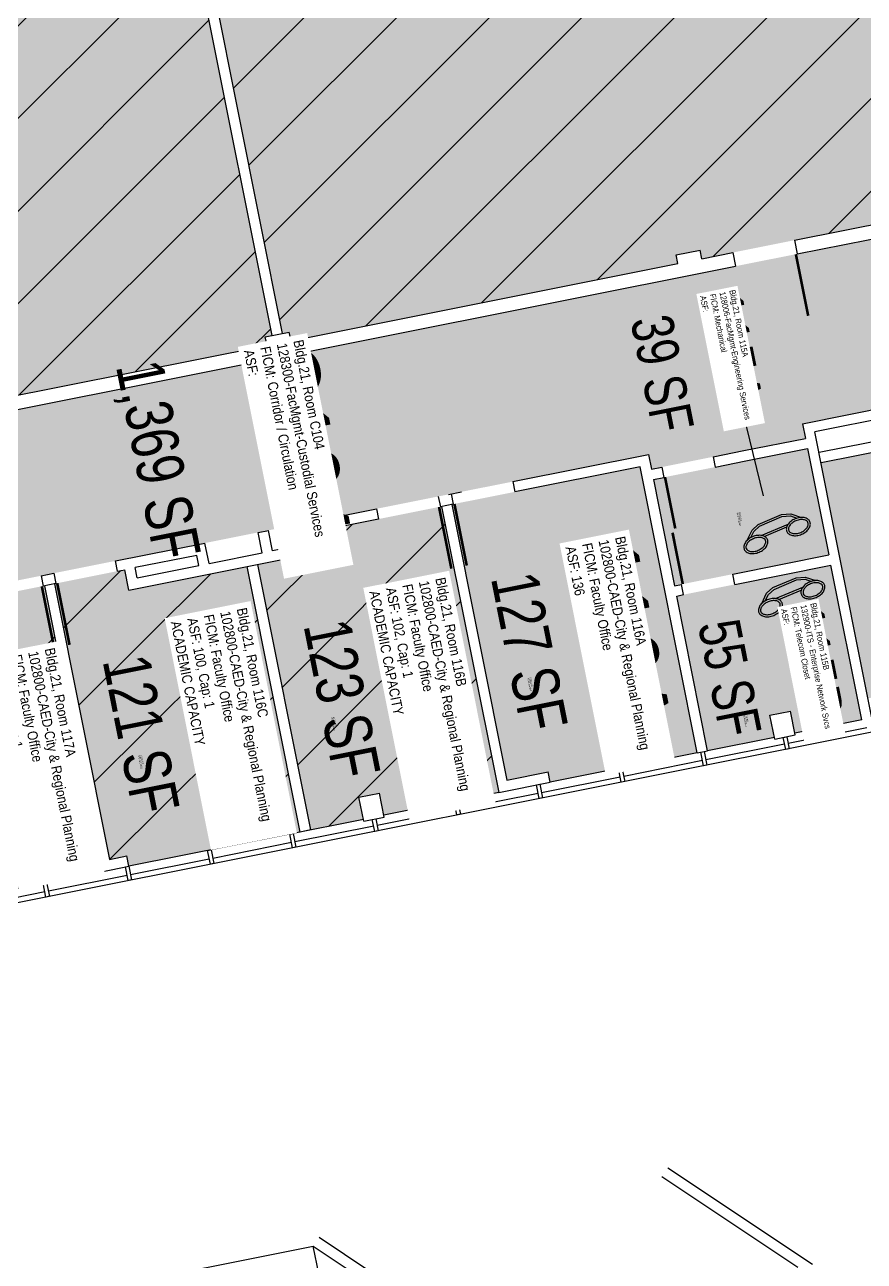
# Model space of a CAD drawing. Header units: inches. Extents: x 69202442 to 69207493, y 27670084 to 27674212.
# Drawn here: x 69203518 to 69203999, y 27672446 to 27673154 of the extents above; entities that cross this region are included whole.
import ezdxf
from ezdxf.enums import TextEntityAlignment as Align

# ---------------------------------------------------------------- set-up
doc = ezdxf.new("R2010")
doc.units = ezdxf.units.IN
doc.header["$LTSCALE"] = 10
doc.header["$MEASUREMENT"] = 0
doc.layers.get('0').update_dxf_attribs({"linetype": 'CONTINUOUS'})
for name, color, linetype in [('A-DOOR', 2, 'CONTINUOUS'), ('A-GLAZ', 1, 'CONTINUOUS'), ('A-IDEN-ICON', 4, 'CONTINUOUS'), ('A-IDEN-RNUM', 7, 'CONTINUOUS'), ('A-IDEN-SNUM', 4, 'CONTINUOUS'), ('A-IDEN-VNUM', 4, 'CONTINUOUS'), ('A-SITE', 3, 'CONTINUOUS'), ('A-WALL', 5, 'CONTINUOUS'), ('AREA-TEXT', 3, 'CONTINUOUS'), ('Rooms-Capacity', 4, 'CONTINUOUS'), ('Rooms-Category-Color', 7, 'CONTINUOUS'), ('Rooms-College-Color', 7, 'CONTINUOUS'), ('Rooms-Department-Color', 7, 'CONTINUOUS'), ('Rooms-Division-Color', 7, 'CONTINUOUS'), ('Rooms-Information', 7, 'CONTINUOUS')]:
    doc.layers.add(name, color=color, linetype=linetype)
doc.styles.add('CP_AREA', font='arial.ttf', dxfattribs={"height": 15})
doc.styles.add('CP_ROOMSNUMBER', font='arial.ttf', dxfattribs={"height": 1})
doc.styles.add('CP_ROOMVNUMBER', font='arial.ttf', dxfattribs={"width": 0.85, "height": 0.075})
pattern_1 = [(45, (0, 0), (-26.516504294, 26.516504294), [])]

# ---------------------------------------------------------------- blocks, each defined once
blk = doc.blocks.new('CPPHONE')
for p, q in [((0.0096, 0.0252), (-0.0196, -0.0252)), ((0.0169, 0.0279), (-0.0182, -0.0329))]:
    blk.add_line(p, q)
for points in [[(0.0288, 0.0786, 0.139889), (0.0216, 0.0804, 0.107118), (0.0122, 0.0781, 0.079812), (0.0039, 0.0722, 0.067459), (-0.0035, 0.0626, 0.067459), (-0.008, 0.0515, 0.079812), (-0.009, 0.0413, 0.107118), (-0.0064, 0.032, 0.139889), (-0.0012, 0.0267, 0.139889), (0.0061, 0.0248, 0.107118), (0.0155, 0.0272, 0.079812), (0.0238, 0.0331, 0.067459), (0.0312, 0.0426, 0.067459), (0.0357, 0.0538, 0.079812), (0.0367, 0.0639, 0.107118), (0.034, 0.0732, 0.139889)], [(0.0263, 0.0743, 0.139889), (0.0218, 0.0754, 0.107118), (0.0144, 0.0736, 0.079812), (0.0074, 0.0686, 0.067459), (0.0008, 0.0601, 0.067459), (-0.0032, 0.0502, 0.079812), (-0.004, 0.0417, 0.107118), (-0.0019, 0.0344, 0.139889), (0.0013, 0.031, 0.139889), (0.0059, 0.0298, 0.107118), (0.0133, 0.0317, 0.079812), (0.0203, 0.0367, 0.067459), (0.0268, 0.0451, 0.067459), (0.0309, 0.055, 0.079812), (0.0317, 0.0636, 0.107118), (0.0296, 0.0709, 0.139889)], [(-0.0262, -0.0167, 0.139889), (-0.0334, -0.0148, 0.107118), (-0.0428, -0.0172, 0.079812), (-0.0511, -0.0231, 0.067459), (-0.0585, -0.0326, 0.067459), (-0.063, -0.0438, 0.079812), (-0.064, -0.0539, 0.107118), (-0.0614, -0.0632, 0.139889), (-0.0562, -0.0686, 0.139889), (-0.0489, -0.0704, 0.107118), (-0.0395, -0.0681, 0.079812), (-0.0312, -0.0622, 0.067459), (-0.0238, -0.0526, 0.067459), (-0.0193, -0.0415, 0.079812), (-0.0183, -0.0313, 0.107118), (-0.021, -0.022, 0.139889)], [(-0.0287, -0.021, 0.139889), (-0.0332, -0.0198, 0.107118), (-0.0406, -0.0217, 0.079812), (-0.0476, -0.0267, 0.067459), (-0.0542, -0.0351, 0.067459), (-0.0582, -0.045, 0.079812), (-0.059, -0.0536, 0.107118), (-0.0569, -0.0609, 0.139889), (-0.0537, -0.0643, 0.139889), (-0.0491, -0.0654, 0.107118), (-0.0417, -0.0636, 0.079812), (-0.0347, -0.0586, 0.067459), (-0.0282, -0.0501, 0.067459), (-0.0241, -0.0402, 0.079812), (-0.0233, -0.0317, 0.107118), (-0.0254, -0.0244, 0.139889)]]:
    blk.add_lwpolyline(points, format="xyb", close=True)
for points in [[(0.0364, 0.0572), (0.0417, 0.0308), (0.0382, 0.0108), (0.0082, -0.0411), (-0.0083, -0.0558), (-0.0338, -0.0645)], [(0.0334, 0.047), (0.0366, 0.0307), (0.0334, 0.0126), (0.0043, -0.0379), (-0.0109, -0.0514), (-0.0265, -0.0567)]]:
    blk.add_lwpolyline(points)

msp = doc.modelspace()

# ---------------------------------------------------------------- hatches: boundary and pattern name
at = {"layer": 'Rooms-Capacity'}
h = msp.add_hatch(dxfattribs=at)
h.set_pattern_fill('ANSI31', color=256, scale=300, style=0)
h.set_pattern_definition(pattern_1)
h.paths.add_polyline_path([(69204127.73, 27673064.41), (69204038.67, 27673510.61), (69204001.41, 27673503.17), (69203995.52, 27673502), (69203817.04, 27673466.37), (69203819.59, 27673453.62), (69203805.86, 27673450.88), (69203803.31, 27673463.63), (69203581.68, 27673419.39), (69203584.23, 27673406.64), (69203580.31, 27673405.86), (69203665.85, 27672977.32), (69203669.77, 27672978.1), (69203670.75, 27672973.2), (69203892.38, 27673017.43), (69203891.4, 27673022.34), (69203905.13, 27673025.08), (69203906.11, 27673020.17), (69203923.76, 27673023.7), (69203959.06, 27673030.74), (69203973.77, 27673033.68), (69204013, 27673041.51), (69204084.59, 27673055.8), (69204090.47, 27673056.97)])
h = msp.add_hatch(dxfattribs=at)
h.set_pattern_fill('ANSI31', color=256, scale=300, style=0)
h.set_pattern_definition(pattern_1)
h.paths.add_polyline_path([(69203200.04, 27672879.24), (69203237.3, 27672886.67), (69203243.18, 27672887.85), (69203341.25, 27672907.42), (69203369.69, 27672913.1), (69203404.99, 27672920.15), (69203415.78, 27672922.3), (69203421.66, 27672923.48), (69203420.69, 27672928.38), (69203434.41, 27672931.12), (69203435.39, 27672926.22), (69203566.8, 27672952.45), (69203572.68, 27672953.62), (69203585.43, 27672956.17), (69203624.66, 27672963.99), (69203657.02, 27672970.45), (69203656.04, 27672975.36), (69203659.96, 27672976.14), (69203574.42, 27673404.69), (69203570.5, 27673403.9), (69203567.96, 27673416.65), (69203483.62, 27673399.82), (69203477.74, 27673398.64), (69203346.33, 27673372.41), (69203348.87, 27673359.66), (69203335.14, 27673356.92), (69203332.6, 27673369.67), (69203154.12, 27673334.05), (69203148.24, 27673332.87), (69203110.97, 27673325.43)])
h = msp.add_hatch(dxfattribs=at)
h.set_pattern_fill('ANSI31', color=256, scale=300, style=0)
h.set_pattern_definition(pattern_1)
h.paths.add_polyline_path([(69203651.48, 27672844.94), (69203684.82, 27672851.6), (69203686, 27672845.71), (69203691.88, 27672846.89), (69203688.36, 27672864.54), (69203757.01, 27672878.24), (69203789.7, 27672714.47), (69203723.99, 27672701.36), (69203721.45, 27672714.11), (69203709.68, 27672711.76), (69203712.22, 27672699.01), (69203681.82, 27672692.94)])
h = msp.add_hatch(dxfattribs=at)
h.set_pattern_fill('ANSI31', color=256, scale=300, style=0)
h.set_pattern_definition(pattern_1)
h.paths.add_polyline_path([(69203535.38, 27672834), (69203575.58, 27672842.03), (69203577.93, 27672830.26), (69203645.6, 27672843.77), (69203675.94, 27672691.77), (69203577.87, 27672672.19), (69203576.7, 27672678.08), (69203566.89, 27672676.12)])
h = msp.add_hatch(dxfattribs=at)
h.set_pattern_fill('ANSI31', color=256, scale=300, style=0)
h.set_pattern_definition(pattern_1)
h.paths.add_polyline_path([(69203421.62, 27672811.3), (69203529.49, 27672832.83), (69203562.18, 27672669.06), (69203488.63, 27672654.38), (69203486.09, 27672667.13), (69203474.32, 27672664.78), (69203476.87, 27672652.03), (69203454.31, 27672647.53)])
at = {"layer": 'Rooms-Category-Color', "true_color": 0xe3f498}
for points in [[(69204127.73, 27673064.41), (69204038.67, 27673510.61), (69204001.41, 27673503.17), (69203995.52, 27673502), (69203817.04, 27673466.37), (69203819.59, 27673453.62), (69203805.86, 27673450.88), (69203803.31, 27673463.63), (69203581.68, 27673419.39), (69203584.23, 27673406.64), (69203580.31, 27673405.86), (69203665.85, 27672977.32), (69203669.77, 27672978.1), (69203670.75, 27672973.2), (69203892.38, 27673017.43), (69203891.4, 27673022.34), (69203905.13, 27673025.08), (69203906.11, 27673020.17), (69203923.76, 27673023.7), (69203959.06, 27673030.74), (69203973.77, 27673033.68), (69204013, 27673041.51), (69204084.59, 27673055.8), (69204090.47, 27673056.97)], [(69203200.04, 27672879.24), (69203237.3, 27672886.67), (69203243.18, 27672887.85), (69203341.25, 27672907.42), (69203369.69, 27672913.1), (69203404.99, 27672920.15), (69203415.78, 27672922.3), (69203421.66, 27672923.48), (69203420.69, 27672928.38), (69203434.41, 27672931.12), (69203435.39, 27672926.22), (69203566.8, 27672952.45), (69203572.68, 27672953.62), (69203585.43, 27672956.17), (69203624.66, 27672963.99), (69203657.02, 27672970.45), (69203656.04, 27672975.36), (69203659.96, 27672976.14), (69203574.42, 27673404.69), (69203570.5, 27673403.9), (69203567.96, 27673416.65), (69203483.62, 27673399.82), (69203477.74, 27673398.64), (69203346.33, 27673372.41), (69203348.87, 27673359.66), (69203335.14, 27673356.92), (69203332.6, 27673369.67), (69203154.12, 27673334.05), (69203148.24, 27673332.87), (69203110.97, 27673325.43)]]:
    msp.add_hatch(color=61, dxfattribs=at).paths.add_polyline_path(points)
at = {"layer": 'Rooms-Category-Color', "true_color": 0xadadad}
for points in [[(69202708.14, 27672773.91), (69202708.33, 27672772.93), (69202745.6, 27672780.37), (69202784.82, 27672788.2), (69202982.92, 27672827.74), (69203018.22, 27672834.79), (69203128.05, 27672856.71), (69203167.28, 27672864.54), (69203342.82, 27672899.58), (69203371.26, 27672905.26), (69203406.56, 27672912.3), (69203417.35, 27672914.46), (69203430.09, 27672917), (69203587, 27672948.32), (69203626.23, 27672956.15), (69203925.32, 27673015.85), (69203960.63, 27673022.9), (69203975.34, 27673025.84), (69204014.56, 27673033.67), (69204163.62, 27673063.42), (69204202.85, 27673071.25), (69204312.68, 27673093.17), (69204347.99, 27673100.22), (69204475.47, 27673125.67), (69204514.7, 27673133.5), (69204571.58, 27673144.85), (69204590.37, 27673050.71), (69204543.3, 27673041.31), (69204528.59, 27673038.38), (69204507.99, 27673034.26), (69204493.28, 27673031.33), (69204475.63, 27673027.8), (69204449.15, 27673022.52), (69204440.33, 27673020.76), (69204419.73, 27673016.65), (69204305, 27672993.74), (69204275.58, 27672987.87), (69204183.4, 27672969.47), (69204148.09, 27672962.43), (69203963.73, 27672925.62), (69203965.4, 27672917.25), (69203959.52, 27672916.08), (69203952.65, 27672914.71), (69203930.1, 27672910.21), (69203923.23, 27672908.84), (69203919.31, 27672908.05), (69203912.45, 27672906.68), (69203883.03, 27672900.81), (69203877.14, 27672899.64), (69203875.47, 27672908.01), (69203819.57, 27672896.85), (69203784.27, 27672889.8), (69203775.44, 27672888.04), (69203740.14, 27672880.99), (69203681.3, 27672869.25), (69203657.77, 27672864.55), (69203651.88, 27672863.38), (69203621.48, 27672857.31), (69203595.98, 27672852.22), (69203560.68, 27672845.17), (69203404.76, 27672814.05), (69203369.45, 27672807), (69203360.63, 27672805.24), (69203325.32, 27672798.19), (69203295.9, 27672792.32), (69203260.6, 27672785.27), (69203113.5, 27672755.91), (69203078.2, 27672748.86), (69202939.93, 27672721.26), (69202904.62, 27672714.22), (69202897.76, 27672712.85), (69202862.45, 27672705.8), (69202841.86, 27672701.69), (69202806.56, 27672694.64), (69202803.62, 27672694.06), (69202732.03, 27672679.77), (69202701.63, 27672673.7), (69202627.1, 27672658.82), (69202591.79, 27672651.77), (69202585.91, 27672650.6), (69202567.12, 27672744.74), (69202566.92, 27672745.72), (69202591.44, 27672750.62)], [(69204080.22, 27672924.4), (69203974.31, 27672903.26), (69204001.24, 27672768.35), (69204180.7, 27672804.17), (69204180.39, 27672805.72), (69204186.28, 27672806.89), (69204169.05, 27672893.19), (69204154.34, 27672890.25), (69204151.99, 27672902.02), (69204140.22, 27672899.67), (69204139.05, 27672905.56), (69204150.82, 27672907.9), (69204141.42, 27672954.98), (69204082.58, 27672943.23), (69204091.98, 27672896.16), (69204110.37, 27672899.83), (69204111.54, 27672893.95), (69204087.27, 27672889.1)], [(69203878.32, 27672893.75), (69203890.47, 27672832.85), (69203978.73, 27672850.47), (69203966.58, 27672911.37), (69203960.69, 27672910.19), (69203953.83, 27672908.82), (69203931.27, 27672904.32), (69203924.41, 27672902.95), (69203920.48, 27672902.17), (69203913.62, 27672900.8), (69203884.2, 27672894.93)], [(69203945.04, 27672758.74), (69203947.58, 27672745.99), (69203909.34, 27672738.35), (69203891.65, 27672826.96), (69203979.91, 27672844.58), (69203997.59, 27672755.97), (69203959.35, 27672748.34), (69203956.8, 27672761.09)]]:
    msp.add_hatch(color=253, dxfattribs=at).paths.add_polyline_path(points)
at = {"layer": 'Rooms-Category-Color', "true_color": 0xfa9ba3}
for points in [[(69203762.89, 27672879.42), (69203870.76, 27672900.95), (69203903.45, 27672737.18), (69203819.11, 27672720.35), (69203817.94, 27672726.23), (69203794.4, 27672721.53)], [(69203651.48, 27672844.94), (69203684.82, 27672851.6), (69203686, 27672845.71), (69203691.88, 27672846.89), (69203688.36, 27672864.54), (69203757.01, 27672878.24), (69203789.7, 27672714.47), (69203723.99, 27672701.36), (69203721.45, 27672714.11), (69203709.68, 27672711.76), (69203712.22, 27672699.01), (69203681.82, 27672692.94)], [(69203535.38, 27672834), (69203575.58, 27672842.03), (69203577.93, 27672830.26), (69203645.6, 27672843.77), (69203675.94, 27672691.77), (69203577.87, 27672672.19), (69203576.7, 27672678.08), (69203566.89, 27672676.12)], [(69203421.62, 27672811.3), (69203529.49, 27672832.83), (69203562.18, 27672669.06), (69203488.63, 27672654.38), (69203486.09, 27672667.13), (69203474.32, 27672664.78), (69203476.87, 27672652.03), (69203454.31, 27672647.53)]]:
    msp.add_hatch(color=241, dxfattribs=at).paths.add_polyline_path(points)
at = {"layer": 'Rooms-College-Color', "true_color": 0xe3f498}
for points in [[(69204127.73, 27673064.41), (69204038.67, 27673510.61), (69204001.41, 27673503.17), (69203995.52, 27673502), (69203817.04, 27673466.37), (69203819.59, 27673453.62), (69203805.86, 27673450.88), (69203803.31, 27673463.63), (69203581.68, 27673419.39), (69203584.23, 27673406.64), (69203580.31, 27673405.86), (69203665.85, 27672977.32), (69203669.77, 27672978.1), (69203670.75, 27672973.2), (69203892.38, 27673017.43), (69203891.4, 27673022.34), (69203905.13, 27673025.08), (69203906.11, 27673020.17), (69203923.76, 27673023.7), (69203959.06, 27673030.74), (69203973.77, 27673033.68), (69204013, 27673041.51), (69204084.59, 27673055.8), (69204090.47, 27673056.97)], [(69203200.04, 27672879.24), (69203237.3, 27672886.67), (69203243.18, 27672887.85), (69203341.25, 27672907.42), (69203369.69, 27672913.1), (69203404.99, 27672920.15), (69203415.78, 27672922.3), (69203421.66, 27672923.48), (69203420.69, 27672928.38), (69203434.41, 27672931.12), (69203435.39, 27672926.22), (69203566.8, 27672952.45), (69203572.68, 27672953.62), (69203585.43, 27672956.17), (69203624.66, 27672963.99), (69203657.02, 27672970.45), (69203656.04, 27672975.36), (69203659.96, 27672976.14), (69203574.42, 27673404.69), (69203570.5, 27673403.9), (69203567.96, 27673416.65), (69203483.62, 27673399.82), (69203477.74, 27673398.64), (69203346.33, 27673372.41), (69203348.87, 27673359.66), (69203335.14, 27673356.92), (69203332.6, 27673369.67), (69203154.12, 27673334.05), (69203148.24, 27673332.87), (69203110.97, 27673325.43)], [(69203762.89, 27672879.42), (69203870.76, 27672900.95), (69203903.45, 27672737.18), (69203819.11, 27672720.35), (69203817.94, 27672726.23), (69203794.4, 27672721.53)], [(69203651.48, 27672844.94), (69203684.82, 27672851.6), (69203686, 27672845.71), (69203691.88, 27672846.89), (69203688.36, 27672864.54), (69203757.01, 27672878.24), (69203789.7, 27672714.47), (69203723.99, 27672701.36), (69203721.45, 27672714.11), (69203709.68, 27672711.76), (69203712.22, 27672699.01), (69203681.82, 27672692.94)], [(69203535.38, 27672834), (69203575.58, 27672842.03), (69203577.93, 27672830.26), (69203645.6, 27672843.77), (69203675.94, 27672691.77), (69203577.87, 27672672.19), (69203576.7, 27672678.08), (69203566.89, 27672676.12)], [(69203421.62, 27672811.3), (69203529.49, 27672832.83), (69203562.18, 27672669.06), (69203488.63, 27672654.38), (69203486.09, 27672667.13), (69203474.32, 27672664.78), (69203476.87, 27672652.03), (69203454.31, 27672647.53)]]:
    msp.add_hatch(color=61, dxfattribs=at).paths.add_polyline_path(points)
at = {"layer": 'Rooms-College-Color', "true_color": 0xadadad}
for points in [[(69202708.14, 27672773.91), (69202708.33, 27672772.93), (69202745.6, 27672780.37), (69202784.82, 27672788.2), (69202982.92, 27672827.74), (69203018.22, 27672834.79), (69203128.05, 27672856.71), (69203167.28, 27672864.54), (69203342.82, 27672899.58), (69203371.26, 27672905.26), (69203406.56, 27672912.3), (69203417.35, 27672914.46), (69203430.09, 27672917), (69203587, 27672948.32), (69203626.23, 27672956.15), (69203925.32, 27673015.85), (69203960.63, 27673022.9), (69203975.34, 27673025.84), (69204014.56, 27673033.67), (69204163.62, 27673063.42), (69204202.85, 27673071.25), (69204312.68, 27673093.17), (69204347.99, 27673100.22), (69204475.47, 27673125.67), (69204514.7, 27673133.5), (69204571.58, 27673144.85), (69204590.37, 27673050.71), (69204543.3, 27673041.31), (69204528.59, 27673038.38), (69204507.99, 27673034.26), (69204493.28, 27673031.33), (69204475.63, 27673027.8), (69204449.15, 27673022.52), (69204440.33, 27673020.76), (69204419.73, 27673016.65), (69204305, 27672993.74), (69204275.58, 27672987.87), (69204183.4, 27672969.47), (69204148.09, 27672962.43), (69203963.73, 27672925.62), (69203965.4, 27672917.25), (69203959.52, 27672916.08), (69203952.65, 27672914.71), (69203930.1, 27672910.21), (69203923.23, 27672908.84), (69203919.31, 27672908.05), (69203912.45, 27672906.68), (69203883.03, 27672900.81), (69203877.14, 27672899.64), (69203875.47, 27672908.01), (69203819.57, 27672896.85), (69203784.27, 27672889.8), (69203775.44, 27672888.04), (69203740.14, 27672880.99), (69203681.3, 27672869.25), (69203657.77, 27672864.55), (69203651.88, 27672863.38), (69203621.48, 27672857.31), (69203595.98, 27672852.22), (69203560.68, 27672845.17), (69203404.76, 27672814.05), (69203369.45, 27672807), (69203360.63, 27672805.24), (69203325.32, 27672798.19), (69203295.9, 27672792.32), (69203260.6, 27672785.27), (69203113.5, 27672755.91), (69203078.2, 27672748.86), (69202939.93, 27672721.26), (69202904.62, 27672714.22), (69202897.76, 27672712.85), (69202862.45, 27672705.8), (69202841.86, 27672701.69), (69202806.56, 27672694.64), (69202803.62, 27672694.06), (69202732.03, 27672679.77), (69202701.63, 27672673.7), (69202627.1, 27672658.82), (69202591.79, 27672651.77), (69202585.91, 27672650.6), (69202567.12, 27672744.74), (69202566.92, 27672745.72), (69202591.44, 27672750.62)], [(69204080.22, 27672924.4), (69203974.31, 27672903.26), (69204001.24, 27672768.35), (69204180.7, 27672804.17), (69204180.39, 27672805.72), (69204186.28, 27672806.89), (69204169.05, 27672893.19), (69204154.34, 27672890.25), (69204151.99, 27672902.02), (69204140.22, 27672899.67), (69204139.05, 27672905.56), (69204150.82, 27672907.9), (69204141.42, 27672954.98), (69204082.58, 27672943.23), (69204091.98, 27672896.16), (69204110.37, 27672899.83), (69204111.54, 27672893.95), (69204087.27, 27672889.1)], [(69203878.32, 27672893.75), (69203890.47, 27672832.85), (69203978.73, 27672850.47), (69203966.58, 27672911.37), (69203960.69, 27672910.19), (69203953.83, 27672908.82), (69203931.27, 27672904.32), (69203924.41, 27672902.95), (69203920.48, 27672902.17), (69203913.62, 27672900.8), (69203884.2, 27672894.93)], [(69203945.04, 27672758.74), (69203947.58, 27672745.99), (69203909.34, 27672738.35), (69203891.65, 27672826.96), (69203979.91, 27672844.58), (69203997.59, 27672755.97), (69203959.35, 27672748.34), (69203956.8, 27672761.09)]]:
    msp.add_hatch(color=253, dxfattribs=at).paths.add_polyline_path(points)
at = {"layer": 'Rooms-Department-Color', "true_color": 0xe3f498}
for points in [[(69204127.73, 27673064.41), (69204038.67, 27673510.61), (69204001.41, 27673503.17), (69203995.52, 27673502), (69203817.04, 27673466.37), (69203819.59, 27673453.62), (69203805.86, 27673450.88), (69203803.31, 27673463.63), (69203581.68, 27673419.39), (69203584.23, 27673406.64), (69203580.31, 27673405.86), (69203665.85, 27672977.32), (69203669.77, 27672978.1), (69203670.75, 27672973.2), (69203892.38, 27673017.43), (69203891.4, 27673022.34), (69203905.13, 27673025.08), (69203906.11, 27673020.17), (69203923.76, 27673023.7), (69203959.06, 27673030.74), (69203973.77, 27673033.68), (69204013, 27673041.51), (69204084.59, 27673055.8), (69204090.47, 27673056.97)], [(69203200.04, 27672879.24), (69203237.3, 27672886.67), (69203243.18, 27672887.85), (69203341.25, 27672907.42), (69203369.69, 27672913.1), (69203404.99, 27672920.15), (69203415.78, 27672922.3), (69203421.66, 27672923.48), (69203420.69, 27672928.38), (69203434.41, 27672931.12), (69203435.39, 27672926.22), (69203566.8, 27672952.45), (69203572.68, 27672953.62), (69203585.43, 27672956.17), (69203624.66, 27672963.99), (69203657.02, 27672970.45), (69203656.04, 27672975.36), (69203659.96, 27672976.14), (69203574.42, 27673404.69), (69203570.5, 27673403.9), (69203567.96, 27673416.65), (69203483.62, 27673399.82), (69203477.74, 27673398.64), (69203346.33, 27673372.41), (69203348.87, 27673359.66), (69203335.14, 27673356.92), (69203332.6, 27673369.67), (69203154.12, 27673334.05), (69203148.24, 27673332.87), (69203110.97, 27673325.43)], [(69203762.89, 27672879.42), (69203870.76, 27672900.95), (69203903.45, 27672737.18), (69203819.11, 27672720.35), (69203817.94, 27672726.23), (69203794.4, 27672721.53)], [(69203651.48, 27672844.94), (69203684.82, 27672851.6), (69203686, 27672845.71), (69203691.88, 27672846.89), (69203688.36, 27672864.54), (69203757.01, 27672878.24), (69203789.7, 27672714.47), (69203723.99, 27672701.36), (69203721.45, 27672714.11), (69203709.68, 27672711.76), (69203712.22, 27672699.01), (69203681.82, 27672692.94)], [(69203535.38, 27672834), (69203575.58, 27672842.03), (69203577.93, 27672830.26), (69203645.6, 27672843.77), (69203675.94, 27672691.77), (69203577.87, 27672672.19), (69203576.7, 27672678.08), (69203566.89, 27672676.12)], [(69203421.62, 27672811.3), (69203529.49, 27672832.83), (69203562.18, 27672669.06), (69203488.63, 27672654.38), (69203486.09, 27672667.13), (69203474.32, 27672664.78), (69203476.87, 27672652.03), (69203454.31, 27672647.53)]]:
    msp.add_hatch(color=61, dxfattribs=at).paths.add_polyline_path(points)
at = {"layer": 'Rooms-Department-Color', "true_color": 0xacacac}
for points in [[(69202708.14, 27672773.91), (69202708.33, 27672772.93), (69202745.6, 27672780.37), (69202784.82, 27672788.2), (69202982.92, 27672827.74), (69203018.22, 27672834.79), (69203128.05, 27672856.71), (69203167.28, 27672864.54), (69203342.82, 27672899.58), (69203371.26, 27672905.26), (69203406.56, 27672912.3), (69203417.35, 27672914.46), (69203430.09, 27672917), (69203587, 27672948.32), (69203626.23, 27672956.15), (69203925.32, 27673015.85), (69203960.63, 27673022.9), (69203975.34, 27673025.84), (69204014.56, 27673033.67), (69204163.62, 27673063.42), (69204202.85, 27673071.25), (69204312.68, 27673093.17), (69204347.99, 27673100.22), (69204475.47, 27673125.67), (69204514.7, 27673133.5), (69204571.58, 27673144.85), (69204590.37, 27673050.71), (69204543.3, 27673041.31), (69204528.59, 27673038.38), (69204507.99, 27673034.26), (69204493.28, 27673031.33), (69204475.63, 27673027.8), (69204449.15, 27673022.52), (69204440.33, 27673020.76), (69204419.73, 27673016.65), (69204305, 27672993.74), (69204275.58, 27672987.87), (69204183.4, 27672969.47), (69204148.09, 27672962.43), (69203963.73, 27672925.62), (69203965.4, 27672917.25), (69203959.52, 27672916.08), (69203952.65, 27672914.71), (69203930.1, 27672910.21), (69203923.23, 27672908.84), (69203919.31, 27672908.05), (69203912.45, 27672906.68), (69203883.03, 27672900.81), (69203877.14, 27672899.64), (69203875.47, 27672908.01), (69203819.57, 27672896.85), (69203784.27, 27672889.8), (69203775.44, 27672888.04), (69203740.14, 27672880.99), (69203681.3, 27672869.25), (69203657.77, 27672864.55), (69203651.88, 27672863.38), (69203621.48, 27672857.31), (69203595.98, 27672852.22), (69203560.68, 27672845.17), (69203404.76, 27672814.05), (69203369.45, 27672807), (69203360.63, 27672805.24), (69203325.32, 27672798.19), (69203295.9, 27672792.32), (69203260.6, 27672785.27), (69203113.5, 27672755.91), (69203078.2, 27672748.86), (69202939.93, 27672721.26), (69202904.62, 27672714.22), (69202897.76, 27672712.85), (69202862.45, 27672705.8), (69202841.86, 27672701.69), (69202806.56, 27672694.64), (69202803.62, 27672694.06), (69202732.03, 27672679.77), (69202701.63, 27672673.7), (69202627.1, 27672658.82), (69202591.79, 27672651.77), (69202585.91, 27672650.6), (69202567.12, 27672744.74), (69202566.92, 27672745.72), (69202591.44, 27672750.62)], [(69204080.22, 27672924.4), (69203974.31, 27672903.26), (69204001.24, 27672768.35), (69204180.7, 27672804.17), (69204180.39, 27672805.72), (69204186.28, 27672806.89), (69204169.05, 27672893.19), (69204154.34, 27672890.25), (69204151.99, 27672902.02), (69204140.22, 27672899.67), (69204139.05, 27672905.56), (69204150.82, 27672907.9), (69204141.42, 27672954.98), (69204082.58, 27672943.23), (69204091.98, 27672896.16), (69204110.37, 27672899.83), (69204111.54, 27672893.95), (69204087.27, 27672889.1)], [(69203878.32, 27672893.75), (69203890.47, 27672832.85), (69203978.73, 27672850.47), (69203966.58, 27672911.37), (69203960.69, 27672910.19), (69203953.83, 27672908.82), (69203931.27, 27672904.32), (69203924.41, 27672902.95), (69203920.48, 27672902.17), (69203913.62, 27672900.8), (69203884.2, 27672894.93)], [(69203945.04, 27672758.74), (69203947.58, 27672745.99), (69203909.34, 27672738.35), (69203891.65, 27672826.96), (69203979.91, 27672844.58), (69203997.59, 27672755.97), (69203959.35, 27672748.34), (69203956.8, 27672761.09)]]:
    msp.add_hatch(color=253, dxfattribs=at).paths.add_polyline_path(points)
at = {"layer": 'Rooms-Division-Color', "true_color": 0xe3f498}
for points in [[(69204127.73, 27673064.41), (69204038.67, 27673510.61), (69204001.41, 27673503.17), (69203995.52, 27673502), (69203817.04, 27673466.37), (69203819.59, 27673453.62), (69203805.86, 27673450.88), (69203803.31, 27673463.63), (69203581.68, 27673419.39), (69203584.23, 27673406.64), (69203580.31, 27673405.86), (69203665.85, 27672977.32), (69203669.77, 27672978.1), (69203670.75, 27672973.2), (69203892.38, 27673017.43), (69203891.4, 27673022.34), (69203905.13, 27673025.08), (69203906.11, 27673020.17), (69203923.76, 27673023.7), (69203959.06, 27673030.74), (69203973.77, 27673033.68), (69204013, 27673041.51), (69204084.59, 27673055.8), (69204090.47, 27673056.97)], [(69203200.04, 27672879.24), (69203237.3, 27672886.67), (69203243.18, 27672887.85), (69203341.25, 27672907.42), (69203369.69, 27672913.1), (69203404.99, 27672920.15), (69203415.78, 27672922.3), (69203421.66, 27672923.48), (69203420.69, 27672928.38), (69203434.41, 27672931.12), (69203435.39, 27672926.22), (69203566.8, 27672952.45), (69203572.68, 27672953.62), (69203585.43, 27672956.17), (69203624.66, 27672963.99), (69203657.02, 27672970.45), (69203656.04, 27672975.36), (69203659.96, 27672976.14), (69203574.42, 27673404.69), (69203570.5, 27673403.9), (69203567.96, 27673416.65), (69203483.62, 27673399.82), (69203477.74, 27673398.64), (69203346.33, 27673372.41), (69203348.87, 27673359.66), (69203335.14, 27673356.92), (69203332.6, 27673369.67), (69203154.12, 27673334.05), (69203148.24, 27673332.87), (69203110.97, 27673325.43)], [(69203762.89, 27672879.42), (69203870.76, 27672900.95), (69203903.45, 27672737.18), (69203819.11, 27672720.35), (69203817.94, 27672726.23), (69203794.4, 27672721.53)], [(69203651.48, 27672844.94), (69203684.82, 27672851.6), (69203686, 27672845.71), (69203691.88, 27672846.89), (69203688.36, 27672864.54), (69203757.01, 27672878.24), (69203789.7, 27672714.47), (69203723.99, 27672701.36), (69203721.45, 27672714.11), (69203709.68, 27672711.76), (69203712.22, 27672699.01), (69203681.82, 27672692.94)], [(69203535.38, 27672834), (69203575.58, 27672842.03), (69203577.93, 27672830.26), (69203645.6, 27672843.77), (69203675.94, 27672691.77), (69203577.87, 27672672.19), (69203576.7, 27672678.08), (69203566.89, 27672676.12)], [(69203421.62, 27672811.3), (69203529.49, 27672832.83), (69203562.18, 27672669.06), (69203488.63, 27672654.38), (69203486.09, 27672667.13), (69203474.32, 27672664.78), (69203476.87, 27672652.03), (69203454.31, 27672647.53)]]:
    msp.add_hatch(color=61, dxfattribs=at).paths.add_polyline_path(points)
at = {"layer": 'Rooms-Division-Color', "true_color": 0xadadad}
for points in [[(69202708.14, 27672773.91), (69202708.33, 27672772.93), (69202745.6, 27672780.37), (69202784.82, 27672788.2), (69202982.92, 27672827.74), (69203018.22, 27672834.79), (69203128.05, 27672856.71), (69203167.28, 27672864.54), (69203342.82, 27672899.58), (69203371.26, 27672905.26), (69203406.56, 27672912.3), (69203417.35, 27672914.46), (69203430.09, 27672917), (69203587, 27672948.32), (69203626.23, 27672956.15), (69203925.32, 27673015.85), (69203960.63, 27673022.9), (69203975.34, 27673025.84), (69204014.56, 27673033.67), (69204163.62, 27673063.42), (69204202.85, 27673071.25), (69204312.68, 27673093.17), (69204347.99, 27673100.22), (69204475.47, 27673125.67), (69204514.7, 27673133.5), (69204571.58, 27673144.85), (69204590.37, 27673050.71), (69204543.3, 27673041.31), (69204528.59, 27673038.38), (69204507.99, 27673034.26), (69204493.28, 27673031.33), (69204475.63, 27673027.8), (69204449.15, 27673022.52), (69204440.33, 27673020.76), (69204419.73, 27673016.65), (69204305, 27672993.74), (69204275.58, 27672987.87), (69204183.4, 27672969.47), (69204148.09, 27672962.43), (69203963.73, 27672925.62), (69203965.4, 27672917.25), (69203959.52, 27672916.08), (69203952.65, 27672914.71), (69203930.1, 27672910.21), (69203923.23, 27672908.84), (69203919.31, 27672908.05), (69203912.45, 27672906.68), (69203883.03, 27672900.81), (69203877.14, 27672899.64), (69203875.47, 27672908.01), (69203819.57, 27672896.85), (69203784.27, 27672889.8), (69203775.44, 27672888.04), (69203740.14, 27672880.99), (69203681.3, 27672869.25), (69203657.77, 27672864.55), (69203651.88, 27672863.38), (69203621.48, 27672857.31), (69203595.98, 27672852.22), (69203560.68, 27672845.17), (69203404.76, 27672814.05), (69203369.45, 27672807), (69203360.63, 27672805.24), (69203325.32, 27672798.19), (69203295.9, 27672792.32), (69203260.6, 27672785.27), (69203113.5, 27672755.91), (69203078.2, 27672748.86), (69202939.93, 27672721.26), (69202904.62, 27672714.22), (69202897.76, 27672712.85), (69202862.45, 27672705.8), (69202841.86, 27672701.69), (69202806.56, 27672694.64), (69202803.62, 27672694.06), (69202732.03, 27672679.77), (69202701.63, 27672673.7), (69202627.1, 27672658.82), (69202591.79, 27672651.77), (69202585.91, 27672650.6), (69202567.12, 27672744.74), (69202566.92, 27672745.72), (69202591.44, 27672750.62)], [(69204080.22, 27672924.4), (69203974.31, 27672903.26), (69204001.24, 27672768.35), (69204180.7, 27672804.17), (69204180.39, 27672805.72), (69204186.28, 27672806.89), (69204169.05, 27672893.19), (69204154.34, 27672890.25), (69204151.99, 27672902.02), (69204140.22, 27672899.67), (69204139.05, 27672905.56), (69204150.82, 27672907.9), (69204141.42, 27672954.98), (69204082.58, 27672943.23), (69204091.98, 27672896.16), (69204110.37, 27672899.83), (69204111.54, 27672893.95), (69204087.27, 27672889.1)], [(69203878.32, 27672893.75), (69203890.47, 27672832.85), (69203978.73, 27672850.47), (69203966.58, 27672911.37), (69203960.69, 27672910.19), (69203953.83, 27672908.82), (69203931.27, 27672904.32), (69203924.41, 27672902.95), (69203920.48, 27672902.17), (69203913.62, 27672900.8), (69203884.2, 27672894.93)], [(69203945.04, 27672758.74), (69203947.58, 27672745.99), (69203909.34, 27672738.35), (69203891.65, 27672826.96), (69203979.91, 27672844.58), (69203997.59, 27672755.97), (69203959.35, 27672748.34), (69203956.8, 27672761.09)]]:
    msp.add_hatch(color=253, dxfattribs=at).paths.add_polyline_path(points)

# ---------------------------------------------------------------- linework, layer by layer
at = {"layer": 'A-DOOR'}
for points in [[(69203959.89, 27673022.75, 1.5, 1.5, 0), (69203966.94, 27672987.45, 0, 0, 0), (69203966.2, 27672987.3, 0, 0, -0.414214), (69203925.03, 27673017.32, 0, 0, -0.414214)], [(69203884.94, 27672895.07, 1.5, 1.5, 0), (69203890.81, 27672865.65, 0, 0, 0), (69203890.07, 27672865.51, 0, 0, 0.414214), (69203913.62, 27672900.8, 0, 0, 0.414214)], [(69203764.33, 27672879.7, 1.5, 1.5, 0), (69203771.38, 27672844.4, 0, 0, 0), (69203772.11, 27672844.55, 0, 0, 0.414214), (69203798.6, 27672888.08, 0, 0, 0.414214)], [(69203755.54, 27672877.95, 1.5, 1.5, 0), (69203762.59, 27672842.65, 0, 0, 0), (69203761.85, 27672842.5, 0, 0, -0.414214), (69203720.68, 27672872.52, 0, 0, -0.414214)], [(69203895.13, 27672833.78, 1.5, 1.5, 0), (69203889.26, 27672863.2, 0, 0, 0), (69203888.52, 27672863.05, 0, 0, -0.414214), (69203923.82, 27672839.5, 0, 0, -0.414214)], [(69203536.84, 27672834.3, 1.5, 1.5, 0), (69203543.89, 27672798.99, 0, 0, 0), (69203544.62, 27672799.14, 0, 0, 0.414214), (69203571.11, 27672842.67, 0, 0, 0.414214)], [(69203528.04, 27672832.54, 1.5, 1.5, 0), (69203535.09, 27672797.23, 0, 0, 0), (69203534.35, 27672797.09, 0, 0, -0.414214), (69203493.18, 27672827.11, 0, 0, -0.414214)]]:
    msp.add_lwpolyline(points, format="xyseb", dxfattribs=at)
at = {"layer": 'A-GLAZ'}
for p, q in [((69204661.1, 27672880.26), (69203295.05, 27672607.58)), ((69204000.53, 27672751.46), (69203955.42, 27672742.46)), ((69203997.59, 27672755.97), (69203959.35, 27672748.34)), ((69203947.58, 27672745.99), (69203909.34, 27672738.35)), ((69203903.45, 27672737.18), (69203860.3, 27672728.57)), ((69203953.46, 27672742.06), (69203908.35, 27672733.06)), ((69203906.39, 27672732.67), (69203861.28, 27672723.66)), ((69203859.32, 27672723.27), (69203814.21, 27672714.27)), ((69203858.34, 27672728.18), (69203819.11, 27672720.35)), ((69203789.7, 27672714.47), (69203766.16, 27672709.78)), ((69203764.2, 27672709.38), (69203723.99, 27672701.36)), ((69203812.25, 27672713.88), (69203767.14, 27672704.87)), ((69203765.18, 27672704.48), (69203720.07, 27672695.48)), ((69203712.22, 27672699.01), (69203668.09, 27672690.2)), ((69203718.11, 27672695.08), (69203673, 27672686.08)), ((69203668.09, 27672690.2), (69203577.87, 27672672.19)), ((69203671.03, 27672685.69), (69203625.92, 27672676.68)), ((69203623.96, 27672676.29), (69203578.85, 27672667.29)), ((69203562.18, 27672669.06), (69203488.63, 27672654.38)), ((69203576.89, 27672666.9), (69203531.78, 27672657.89)), ((69203529.82, 27672657.5), (69203484.71, 27672648.5))]:
    msp.add_line(p, q, dxfattribs=at)
at = {"layer": 'A-IDEN-VNUM'}
msp.add_line((69203931.45, 27672924.17), (69203941.11, 27672884.28), dxfattribs=at)
at = {"layer": 'A-SITE'}
for p, q in [((69203883.21, 27672494.52), (69203961.06, 27672442.58)), ((69203886.54, 27672499.51), (69203969.38, 27672444.24)), ((69203686.83, 27672459.65), (69203884.46, 27672327.79)), ((69203683.5, 27672454.66), (69203886.13, 27672319.46))]:
    msp.add_line(p, q, dxfattribs=at)
at = {"layer": 'A-WALL'}
for p, q in [((69203659.96, 27672976.14), (69203574.42, 27673404.69)), ((69203665.85, 27672977.32), (69203580.31, 27673405.86)), ((69203960.63, 27673022.9), (69204312.68, 27673093.17)), ((69203959.06, 27673030.74), (69204127.73, 27673064.41)), ((69203959.06, 27673030.74), (69203960.63, 27673022.9)), ((69203891.4, 27673022.34), (69203905.13, 27673025.08)), ((69203892.38, 27673017.43), (69203891.4, 27673022.34)), ((69203906.11, 27673020.17), (69203905.13, 27673025.08)), ((69203906.11, 27673020.17), (69203923.76, 27673023.7)), ((69203923.76, 27673023.7), (69203925.32, 27673015.85)), ((69203406.56, 27672912.3), (69203925.32, 27673015.85)), ((69203670.75, 27672973.2), (69203892.38, 27673017.43)), ((69203656.04, 27672975.36), (69203669.77, 27672978.1)), ((69203670.75, 27672973.2), (69203669.77, 27672978.1)), ((69203435.39, 27672926.22), (69203657.02, 27672970.45)), ((69203657.02, 27672970.45), (69203656.04, 27672975.36)), ((69203963.73, 27672925.62), (69204099.8, 27672952.78)), ((69204100.97, 27672946.9), (69203970.79, 27672920.92)), ((69204079.05, 27672930.29), (69203973.14, 27672909.15)), ((69203963.73, 27672925.62), (69203965.4, 27672917.25)), ((69203980.18, 27672873.84), (69203970.79, 27672920.92)), ((69204080.22, 27672924.4), (69203974.31, 27672903.26)), ((69203930.1, 27672910.21), (69203965.4, 27672917.25)), ((69203797.72, 27672892.49), (69203875.47, 27672908.01)), ((69203875.47, 27672908.01), (69203877.14, 27672899.64)), ((69203912.45, 27672906.68), (69203930.1, 27672910.21)), ((69203912.45, 27672906.68), (69203913.62, 27672900.8)), ((69203931.27, 27672904.32), (69203966.58, 27672911.37)), ((69203966.58, 27672911.37), (69203977.56, 27672856.35)), ((69203870.76, 27672900.95), (69203798.9, 27672886.6)), ((69203903.45, 27672737.18), (69203870.76, 27672900.95)), ((69203877.14, 27672899.64), (69203883.03, 27672900.81)), ((69203883.03, 27672900.81), (69203884.2, 27672894.93)), ((69203913.62, 27672900.8), (69203931.27, 27672904.32)), ((69203797.72, 27672892.49), (69203798.9, 27672886.6)), ((69203878.32, 27672893.75), (69203884.2, 27672894.93)), ((69203878.32, 27672893.75), (69203890.47, 27672832.85)), ((69203761, 27672885.16), (69203768.33, 27672886.62)), ((69203762.45, 27672885.45), (69203763.62, 27672879.56)), ((69203755.11, 27672883.98), (69203756.29, 27672878.1)), ((69203763.62, 27672879.56), (69203756.29, 27672878.1)), ((69203757.01, 27672878.24), (69203789.7, 27672714.47)), ((69203762.89, 27672879.42), (69203794.4, 27672721.53)), ((69203681.3, 27672869.25), (69203719.77, 27672876.93)), ((69203720.94, 27672871.04), (69203688.36, 27672864.54)), ((69203719.77, 27672876.93), (69203720.94, 27672871.04)), ((69204003.48, 27672757.15), (69203980.18, 27672873.84)), ((69203651.88, 27672863.38), (69203657.77, 27672864.55)), ((69203654.23, 27672851.61), (69203651.88, 27672863.38)), ((69203660.11, 27672852.78), (69203657.77, 27672864.55)), ((69203683.65, 27672857.48), (69203681.3, 27672869.25)), ((69203691.88, 27672846.89), (69203688.36, 27672864.54)), ((69203570.24, 27672847.08), (69203621.48, 27672857.31)), ((69203623.83, 27672845.54), (69203621.48, 27672857.31)), ((69203683.65, 27672857.48), (69203660.11, 27672852.78)), ((69203977.56, 27672856.35), (69203978.73, 27672850.47)), ((69203577.93, 27672830.26), (69203684.82, 27672851.6)), ((69203616.77, 27672850.25), (69203581.47, 27672843.2)), ((69203617.95, 27672844.37), (69203616.77, 27672850.25)), ((69203623.83, 27672845.54), (69203654.23, 27672851.61)), ((69203686, 27672845.71), (69203684.82, 27672851.6)), ((69203923.82, 27672839.5), (69203978.73, 27672850.47)), ((69203571.42, 27672841.2), (69203570.24, 27672847.08)), ((69203571.42, 27672841.2), (69203575.58, 27672842.03)), ((69203577.93, 27672830.26), (69203575.58, 27672842.03)), ((69203582.64, 27672837.32), (69203581.47, 27672843.2)), ((69203582.64, 27672837.32), (69203617.95, 27672844.37)), ((69203675.94, 27672691.77), (69203645.6, 27672843.77)), ((69203651.48, 27672844.94), (69203681.82, 27672692.94)), ((69203686, 27672845.71), (69203691.88, 27672846.89)), ((69203924.99, 27672833.62), (69203979.91, 27672844.58)), ((69203997.59, 27672755.97), (69203979.91, 27672844.58)), ((69203527.59, 27672838.57), (69203534.93, 27672840.03)), ((69203527.59, 27672838.57), (69203528.77, 27672832.68)), ((69203534.93, 27672840.03), (69203536.1, 27672834.15)), ((69203924.99, 27672833.62), (69203923.82, 27672839.5)), ((69203536.1, 27672834.15), (69203528.77, 27672832.68)), ((69203529.49, 27672832.83), (69203562.18, 27672669.06)), ((69203535.38, 27672834), (69203566.89, 27672676.12)), ((69203890.47, 27672832.85), (69203894.4, 27672833.63)), ((69203891.65, 27672826.96), (69203895.57, 27672827.75)), ((69203895.57, 27672827.75), (69203894.4, 27672833.63)), ((69203909.34, 27672738.35), (69203891.65, 27672826.96)), ((69203945.04, 27672758.74), (69203956.8, 27672761.09)), ((69203947.78, 27672745.01), (69203945.04, 27672758.74)), ((69203959.54, 27672747.36), (69203956.8, 27672761.09)), ((69203947.78, 27672745.01), (69203959.54, 27672747.36)), ((69203952.68, 27672745.99), (69203954.64, 27672746.38)), ((69203954.05, 27672739.12), (69203952.68, 27672745.99)), ((69203954.64, 27672746.38), (69203956.01, 27672739.51)), ((69203903.45, 27672737.18), (69203909.34, 27672738.35)), ((69203905.41, 27672737.57), (69203907.37, 27672737.96)), ((69203906.98, 27672729.73), (69203905.41, 27672737.57)), ((69203907.37, 27672737.96), (69203908.94, 27672730.12)), ((69203956.01, 27672739.51), (69203954.05, 27672739.12)), ((69203858.34, 27672728.18), (69203860.3, 27672728.57)), ((69203858.34, 27672728.18), (69203860.3, 27672728.57)), ((69203860.3, 27672728.57), (69203861.87, 27672720.72)), ((69203860.3, 27672728.57), (69203861.87, 27672720.72)), ((69203908.94, 27672730.12), (69203906.98, 27672729.73)), ((69203794.4, 27672721.53), (69203817.94, 27672726.23)), ((69203819.11, 27672720.35), (69203817.94, 27672726.23)), ((69203859.91, 27672720.33), (69203858.34, 27672728.18)), ((69203859.91, 27672720.33), (69203858.34, 27672728.18)), ((69203709.68, 27672711.76), (69203721.45, 27672714.11)), ((69203724.19, 27672700.38), (69203721.45, 27672714.11)), ((69203789.7, 27672714.47), (69203819.11, 27672720.35)), ((69203811.27, 27672718.78), (69203813.23, 27672719.17)), ((69203812.84, 27672710.93), (69203811.27, 27672718.78)), ((69203813.23, 27672719.17), (69203814.8, 27672711.33)), ((69203861.87, 27672720.72), (69203859.91, 27672720.33)), ((69203861.87, 27672720.72), (69203859.91, 27672720.33)), ((69203712.42, 27672698.03), (69203709.68, 27672711.76)), ((69203764.2, 27672709.38), (69203766.16, 27672709.78)), ((69203765.76, 27672701.54), (69203764.2, 27672709.38)), ((69203766.16, 27672709.78), (69203767.73, 27672701.93)), ((69203814.8, 27672711.33), (69203812.84, 27672710.93)), ((69203712.42, 27672698.03), (69203724.19, 27672700.38)), ((69203767.73, 27672701.93), (69203765.76, 27672701.54)), ((69203681.82, 27672692.94), (69203675.94, 27672691.77)), ((69203717.32, 27672699.01), (69203719.28, 27672699.4)), ((69203718.69, 27672692.14), (69203717.32, 27672699.01)), ((69203719.28, 27672699.4), (69203720.65, 27672692.53)), ((69203670.06, 27672690.59), (69203672.02, 27672690.98)), ((69203671.62, 27672682.75), (69203670.06, 27672690.59)), ((69203672.02, 27672690.98), (69203673.58, 27672683.14)), ((69203720.65, 27672692.53), (69203718.69, 27672692.14)), ((69203622.98, 27672681.2), (69203624.95, 27672681.59)), ((69203624.55, 27672673.35), (69203622.98, 27672681.2)), ((69203624.95, 27672681.59), (69203626.51, 27672673.74)), ((69203673.58, 27672683.14), (69203671.62, 27672682.75)), ((69203562.18, 27672669.06), (69203577.87, 27672672.19)), ((69203566.89, 27672676.12), (69203576.7, 27672678.08)), ((69203575.91, 27672671.8), (69203577.87, 27672672.19)), ((69203577.48, 27672663.95), (69203575.91, 27672671.8)), ((69203577.87, 27672672.19), (69203576.7, 27672678.08)), ((69203577.87, 27672672.19), (69203579.44, 27672664.35)), ((69203626.51, 27672673.74), (69203624.55, 27672673.35)), ((69203528.84, 27672662.4), (69203530.8, 27672662.8)), ((69203530.41, 27672654.56), (69203528.84, 27672662.4)), ((69203530.8, 27672662.8), (69203532.37, 27672654.95)), ((69203579.44, 27672664.35), (69203577.48, 27672663.95)), ((69203532.37, 27672654.95), (69203530.41, 27672654.56)), ((69203182.38, 27672354.63), (69203683.5, 27672454.66)), ((69203686.63, 27672438.97), (69203683.5, 27672454.66))]:
    msp.add_line(p, q, dxfattribs=at)

# ---------------------------------------------------------------- block references
at = {"layer": 'A-IDEN-ICON', "xscale": 240, "yscale": 240, "zscale": 240, "rotation": 142.8658766381828}
for p in [(69203947.24, 27672864.54), (69203955.59, 27672828.35)]:
    msp.add_blockref('CPPHONE', p, dxfattribs=at)

# ---------------------------------------------------------------- texts
at = {"layer": 'A-IDEN-RNUM', "style": 'CP_ROOMSNUMBER', "width": 0.85}
msp.add_text('C104-00', height=0.96, rotation=281.29, dxfattribs=at).set_placement((69203678.34, 27672909.59), align=Align.MIDDLE)
for s, p in [('0115-A0', (69203927.18, 27672874.77)), ('0116-A0', (69203807.3, 27672780.15)), ('0116-B0', (69203694.77, 27672757.68)), ('0115-B0', (69203930.72, 27672759.94)), ('0116-C0', (69203584.41, 27672735.66))]:
    msp.add_text(s, height=1, rotation=281.29, dxfattribs=at).set_placement(p)
at = {"layer": 'A-IDEN-SNUM', "style": 'CP_ROOMSNUMBER', "width": 0.85}
msp.add_text('0210C10400', height=0.96, rotation=281.29, dxfattribs=at).set_placement((69203677.16, 27672909.38), align=Align.MIDDLE)
for s, p in [('02100115A0', (69203926, 27672874.56)), ('02100116A0', (69203806.12, 27672779.93)), ('02100116B0', (69203693.59, 27672757.47)), ('02100115B0', (69203929.54, 27672759.72)), ('02100116C0', (69203583.23, 27672735.44))]:
    msp.add_text(s, height=1, rotation=281.29, dxfattribs=at).set_placement(p)
at = {"layer": 'A-IDEN-VNUM', "style": 'CP_ROOMVNUMBER', "width": 0.85}
for s, height, p in [('115A', 24, (69203923.17, 27672968.29)), ('C104', 40.5, (69203674.7, 27672914.95)), ('116A', 40.5, (69203858.71, 27672803.63)), ('116B', 40.5, (69203746.3, 27672778.23)), ('115B', 24, (69203969.55, 27672788.98)), ('116C', 40.5, (69203632.84, 27672759.55)), ('117A', 40.5, (69203522.58, 27672737.88))]:
    msp.add_text(s, height=height, rotation=281.28839, dxfattribs=at).set_placement(p, align=Align.MIDDLE_CENTER)
at = {"layer": 'AREA-TEXT', "style": 'CP_AREA', "width": 0.75}
for s, height, p in [('39 SF', 24, (69203883.43, 27672954.41)), ('1,369 SF', 27, (69203594.87, 27672904.97)), ('127 SF', 27, (69203807.31, 27672795.16)), ('123 SF', 27, (69203699.98, 27672768.07)), ('55 SF', 24, (69203922.06, 27672780.01)), ('121 SF', 27, (69203584.94, 27672747.81))]:
    msp.add_text(s, height=height, rotation=281.28839, dxfattribs=at).set_placement(p, align=Align.MIDDLE_CENTER)

# ---------------------------------------------------------------- next in the draw order: texts
at = {"layer": 'Rooms-Information', "attachment_point": 7, "rotation": 281.28839, "style": 'CP_ROOMVNUMBER', "bg_fill": 3, "box_fill_scale": 1.5, "bg_fill_color": 256, "bg_fill_true_color": 13158600, "bg_fill_transparency": 0}
for s, insert, char_height, width in [('Bldg.21, Room 115A^M^J128006-FacMgmt-Engineering Services^M^JFICM: Mechanical^M^JASF: ', (69203904.88, 27672998.59), 3.4286, 76.8), ('Bldg.21, Room C104^M^J128300-FacMgmt-Custodial Services^M^JFICM: Corridor / Circulation^M^JASF: ', (69203643.59, 27672967.36), 5.7857, 129.6), ('Bldg.21, Room 116A^M^J102800-CAED-City & Regional Planning^M^JFICM: Faculty Office^M^JASF: 136', (69203827.85, 27672854.77), 5.7857, 129.6), ('Bldg.21, Room 116B^M^J102800-CAED-City & Regional Planning^M^JFICM: Faculty Office^M^JASF: 102, Cap: 1^M^JACADEMIC CAPACITY', (69203715.45, 27672829.33), 5.78571, 129.6), ('Bldg.21, Room 116C^M^J102800-CAED-City & Regional Planning^M^JFICM: Faculty Office^M^JASF: 100, Cap: 1^M^JACADEMIC CAPACITY', (69203601.73, 27672811.96), 5.78571, 129.6), ('Bldg.21, Room 115B^M^J132900-ITS - Enterprise Network Svcs^M^JFICM: Telecom Closet^M^JASF: ', (69203951.26, 27672819.27), 3.4286, 76.8), ('Bldg.21, Room 117A^M^J102800-CAED-City & Regional Planning^M^JFICM: Faculty Office^M^JASF: 106, Cap: 1^M^JACADEMIC CAPACITY', (69203491.72, 27672789.02), 5.78571, 129.6)]:
    msp.add_mtext(s, dxfattribs=dict(at, insert=insert, char_height=char_height, width=width))

doc.saveas('drawing.dxf')
